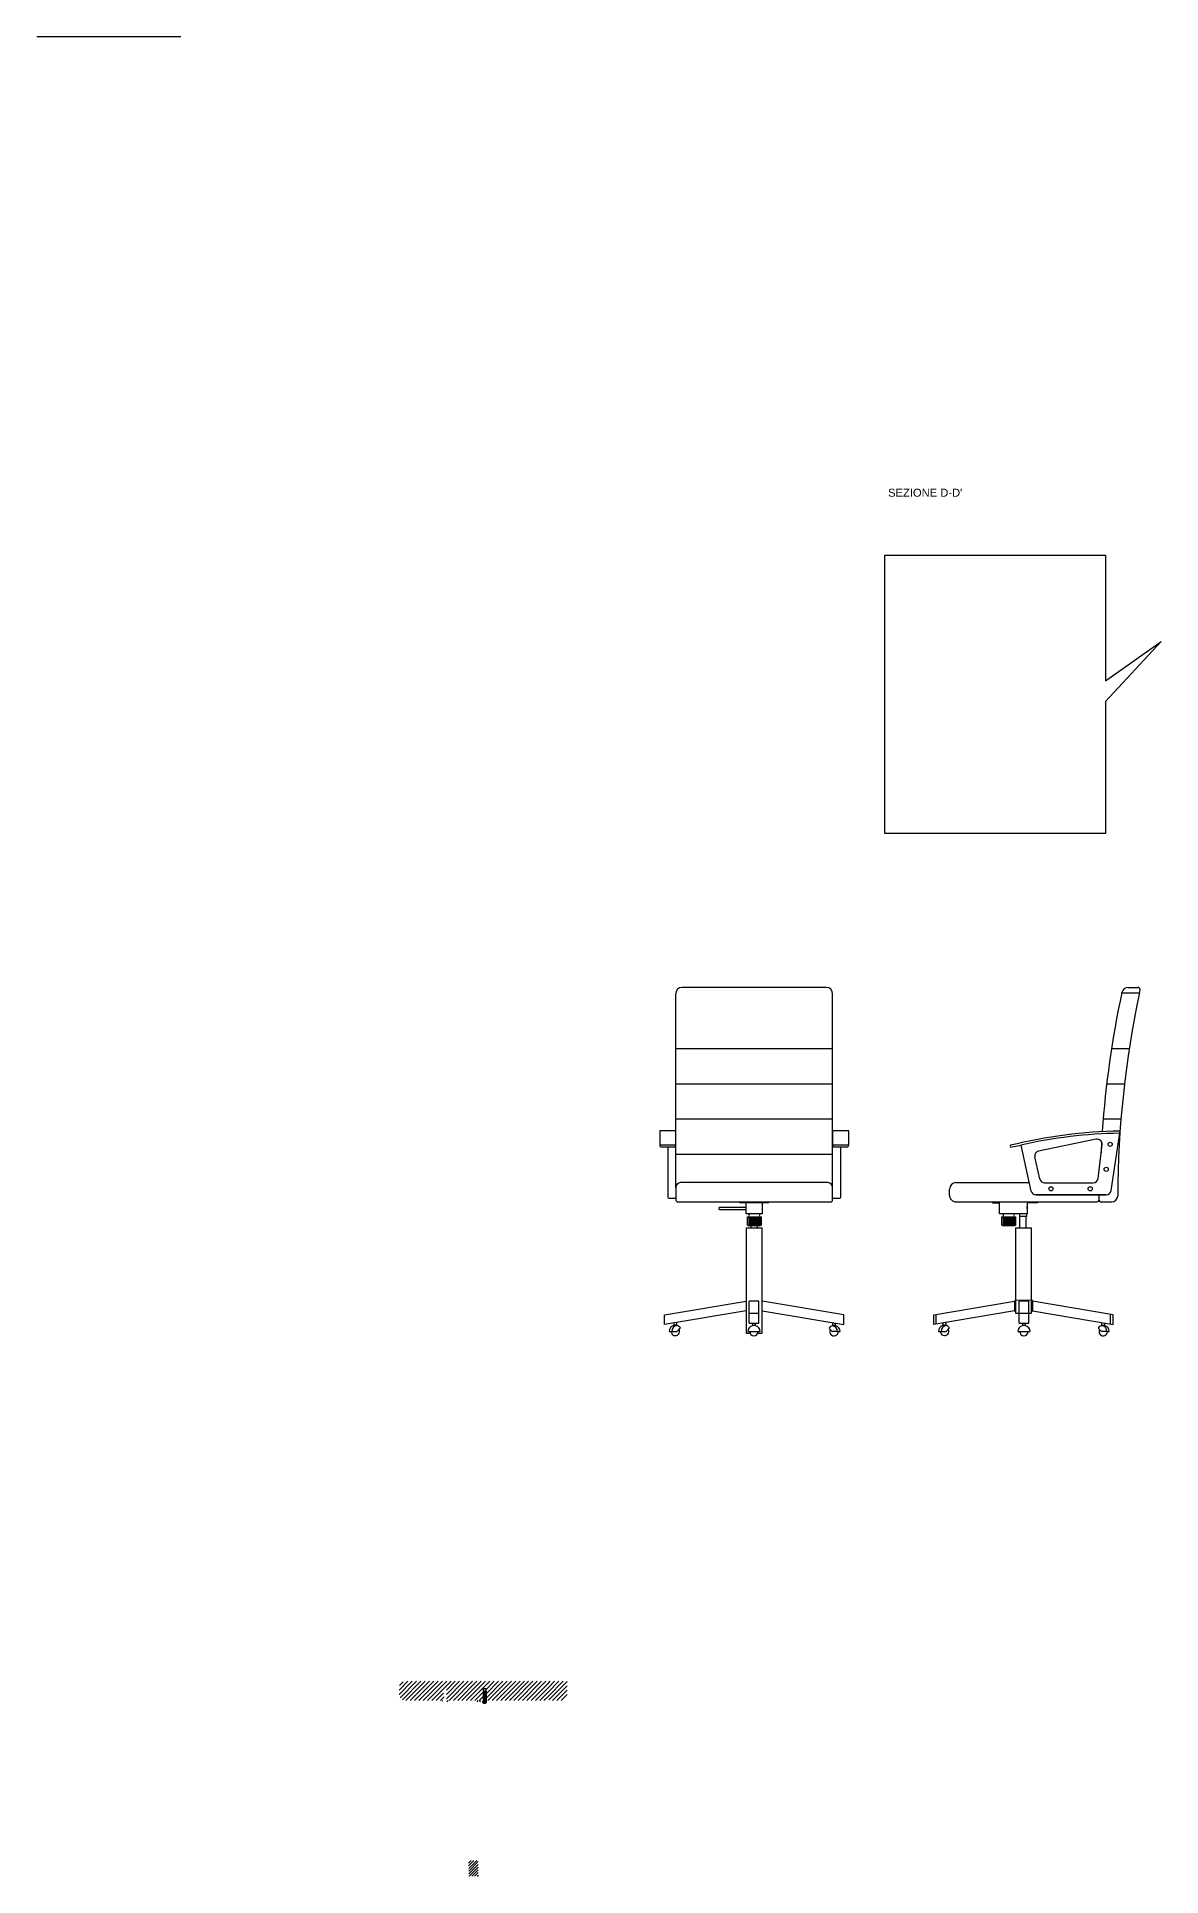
# Model space of a CAD drawing. Header units: millimetres. Extents: x -1085 to 10527, y 119 to 3003.
# Drawn here: x 3292 to 3643, y 777 to 1352 of the extents above; entities that cross this region are included whole.
import ezdxf

# ---------------------------------------------------------------- set-up
doc = ezdxf.new("R2010")
doc.units = ezdxf.units.MM
doc.styles.get("Standard").update_dxf_attribs({"font": 'arial.ttf'})
pattern_1 = [(45, (1527.2256, -409.36606), (-0.42656217, 0.42656217), [])]
pattern_2 = [(45, (1420.2079, -252.4544), (-0.6735192, 0.6735192), [])]

msp = doc.modelspace()

# ---------------------------------------------------------------- hatches: boundary and pattern name
h = msp.add_hatch()
h.set_pattern_fill('ANSI31', color=256, scale=0.3)
h.set_pattern_definition(pattern_2)
h.paths.add_polyline_path([(3419.98, 835.57), (3419.55, 835.57), (3419.32, 835.45), (3419.98, 835.45)])
edge = h.paths.add_edge_path()
edge.add_line((3432.58, 835.45), (3432.58, 832.38))
edge.add_line((3432.58, 832.38), (3451.55, 832.39))
edge.add_arc((3451.55, 832.89), 0.5, 270.0135, 360)
edge.add_line((3452.05, 832.89), (3452.05, 837.88))
edge.add_arc((3451.55, 837.88), 0.5, 360, 450)
edge.add_line((3451.55, 838.38), (3407.41, 838.38))
edge.add_arc((3407.41, 836.38), 2, 90, 180)
edge.add_line((3405.41, 836.38), (3405.41, 834.38))
edge.add_arc((3407.41, 834.38), 2, 180, 270.01408)
edge.add_line((3407.41, 832.38), (3419.32, 832.38))
edge.add_line((3419.32, 832.38), (3419.32, 833.34))
edge.add_line((3419.32, 833.34), (3419.55, 833.57))
edge.add_line((3419.55, 833.57), (3419.32, 833.57))
edge.add_line((3419.32, 833.57), (3419.32, 836.06))
edge.add_line((3419.32, 836.06), (3420.21, 836.06))
edge.add_line((3420.21, 836.06), (3420.21, 832.38))
edge.add_line((3420.21, 832.38), (3431.69, 832.38))
edge.add_line((3431.69, 832.38), (3431.69, 836.06))
edge.add_line((3431.69, 836.06), (3432.58, 836.06))
edge.add_line((3432.58, 836.06), (3432.58, 835.45))
h = msp.add_hatch()
h.set_pattern_fill('ANSI31', color=256, scale=0.3)
h.set_pattern_definition(pattern_2)
h.paths.add_polyline_path([(3452.05, 832.89, 0.414214), (3452.55, 832.39), (3455.97, 832.39, 0.383191), (3457.96, 834.17), (3457.96, 838.38), (3451.55, 838.38, -0.414214), (3452.05, 837.88)])
h = msp.add_hatch()
h.set_pattern_fill('ANSI31', color=256, scale=0.19)
h.set_pattern_definition(pattern_1)
h.paths.add_polyline_path([(3421.05, 832.38), (3420.21, 832.38), (3420.21, 832), (3421.05, 832)])
h.paths.add_polyline_path([(3419.32, 832.38), (3418.92, 832.38), (3418.92, 832), (3419.32, 832)])
h.paths.add_polyline_path([(3431.69, 832.38), (3429.6, 832.38), (3429.6, 832.01), (3431.69, 832.01)])
h.paths.add_polyline_path([(3432.88, 832.38), (3432.58, 832.38), (3432.58, 832.01), (3432.88, 832.01)])
h = msp.add_hatch()
h.set_pattern_fill('ANSI31', color=256, scale=0.19)
h.set_pattern_definition(pattern_1)
h.paths.add_polyline_path([(3430.14, 782.42), (3427.14, 782.42), (3427.18, 777.49), (3430.18, 777.49)])

# ---------------------------------------------------------------- linework, layer by layer
for p, q in [((3337.29, 1352.11), (3292.29, 1352.11)), ((3626.07, 1150.9), (3643.41, 1163.17)), ((3643.41, 1163.17), (3626.07, 1144.49)), ((3491.82, 992.65), (3491.82, 1053.14)), ((3538.82, 1055.14), (3493.82, 1055.14)), ((3540.82, 992.71), (3540.82, 1053.14)), ((3631.12, 1053.48), (3631.14, 1053.57)), ((3631.12, 1053.48), (3636.67, 1053.48)), ((3633.1, 1055.14), (3636.14, 1055.14)), ((3636.67, 1053.48), (3636.83, 1054.32)), ((3491.82, 1036.04), (3540.82, 1036.04)), ((3627.89, 1036.04), (3633.44, 1036.04)), ((3491.82, 1025.04), (3540.82, 1025.04)), ((3626.39, 1025.04), (3631.94, 1025.04)), ((3491.82, 1014.04), (3540.82, 1014.04)), ((3625.3, 1014.04), (3630.85, 1014.04)), ((3491.82, 1005.82), (3486.82, 1005.82)), ((3491.82, 1010.32), (3489.32, 1010.32)), ((3545.82, 1005.85), (3540.82, 1005.82)), ((3596.33, 1005.29), (3599.67, 1005.9)), ((3602.84, 991.53), (3599.67, 1005.9)), ((3623.14, 1007.7), (3605.12, 1004.02)), ((3623.7, 995.46), (3624.93, 1006.06)), ((3624.81, 1006.86), (3624.63, 1003.46)), ((3627.75, 991.66), (3630.57, 1010.29)), ((3489.32, 1005.32), (3489.32, 989.62)), ((3491.82, 1003.04), (3540.82, 1003.04)), ((3543.32, 989.62), (3543.32, 1005.32)), ((3605.55, 995.3), (3603.97, 1002.22)), ((3539.32, 994.15), (3493.32, 994.15)), ((3579.31, 994.17), (3602.26, 994.17)), ((3607.01, 994.13), (3622.21, 994.13)), ((3489.62, 989.32), (3491.82, 989.32)), ((3491.82, 992.65), (3491.82, 988.84)), ((3540.82, 988.85), (3540.82, 992.65)), ((3540.82, 989.32), (3543.02, 989.32)), ((3577.31, 990.17), (3577.31, 992.17)), ((3626.27, 990.35), (3604.31, 990.35)), ((3604.31, 990.35), (3626.27, 990.35)), ((3623.96, 990.35), (3623.96, 988.68)), ((3492.52, 988.14), (3540.12, 988.15)), ((3505.23, 986.04), (3505.23, 986.11)), ((3513.82, 986.41), (3505.53, 986.41)), ((3505.53, 985.74), (3513.82, 985.74)), ((3514.24, 983.46), (3518.48, 983.46)), ((3514.64, 983.46), (3514.64, 980.86)), ((3515.04, 983.46), (3515.04, 980.86)), ((3515.44, 983.46), (3515.44, 980.86)), ((3515.84, 983.46), (3515.84, 980.86)), ((3516.24, 983.46), (3516.24, 980.86)), ((3516.64, 983.46), (3516.64, 980.86)), ((3517.04, 983.46), (3517.04, 980.86)), ((3517.44, 983.46), (3517.44, 980.86)), ((3517.84, 983.46), (3517.84, 980.86)), ((3518.24, 983.46), (3518.24, 980.86)), ((3579.31, 988.17), (3623.46, 988.18)), ((3590.82, 987.79), (3590.82, 988.17)), ((3592.95, 987.79), (3590.82, 987.79)), ((3593.63, 983.48), (3597.87, 983.48)), ((3594.03, 983.48), (3594.03, 980.88)), ((3594.43, 983.48), (3594.43, 980.88)), ((3594.83, 983.48), (3594.83, 980.88)), ((3595.23, 983.48), (3595.23, 980.88)), ((3595.63, 983.48), (3595.63, 980.88)), ((3596.03, 983.48), (3596.03, 980.88)), ((3596.43, 983.48), (3596.43, 980.88)), ((3596.83, 983.48), (3596.83, 980.88)), ((3597.23, 983.48), (3597.23, 980.88)), ((3597.63, 983.48), (3597.63, 980.88)), ((3599.29, 983.54), (3599.13, 983.71)), ((3599.29, 980.02), (3599.29, 983.54)), ((3601.28, 983.54), (3599.29, 983.54)), ((3601.44, 983.71), (3601.28, 983.54)), ((3601.29, 980.02), (3601.28, 983.54)), ((3604.79, 987.8), (3601.51, 987.8)), ((3601.51, 986.05), (3601.51, 986.73)), ((3604.79, 988.17), (3604.79, 987.8)), ((3624.46, 988.18), (3627.88, 988.18)), ((3513.82, 980), (3513.82, 947.14)), ((3513.82, 980), (3518.82, 980)), ((3514.24, 980.86), (3518.48, 980.86)), ((3514.24, 980.86), (3514.67, 980.62)), ((3515.32, 980), (3515.32, 980.62)), ((3517.32, 980), (3517.32, 980.62)), ((3518.48, 980.86), (3518.06, 980.62)), ((3518.82, 947.14), (3518.82, 980)), ((3593.63, 980.88), (3597.87, 980.88)), ((3593.63, 980.88), (3594.06, 980.64)), ((3597.87, 980.88), (3597.45, 980.64)), ((3597.88, 980.02), (3597.88, 953.41)), ((3597.88, 980.02), (3602.88, 980.02)), ((3602.88, 953.41), (3602.88, 980.02)), ((3514.77, 950.25), (3514.77, 957.15)), ((3517.77, 957.15), (3514.77, 957.15)), ((3517.77, 950.25), (3517.77, 957.15)), ((3597.88, 957.48), (3597.55, 957.09)), ((3597.55, 957.09), (3597.55, 954.09)), ((3597.55, 954.09), (3597.88, 953.84)), ((3597.88, 957.48), (3602.88, 957.5)), ((3599.06, 950.27), (3599.06, 957.16)), ((3602.06, 957.16), (3599.06, 957.16)), ((3602.06, 950.27), (3602.06, 957.16)), ((3602.88, 957.5), (3603.21, 957.11)), ((3603.21, 954.11), (3602.88, 953.85)), ((3603.21, 957.11), (3603.21, 954.11)), ((3491.21, 950.3), (3491.21, 949.53)), ((3492.2, 949.53), (3492.2, 950.47)), ((3517.77, 953.27), (3514.77, 953.27)), ((3514.77, 950.25), (3517.77, 950.25)), ((3515.74, 950.25), (3515.74, 949.46)), ((3516.73, 949.46), (3516.73, 950.25)), ((3540.74, 950.42), (3540.74, 949.46)), ((3541.73, 949.46), (3541.73, 950.25)), ((3573.17, 949.96), (3573.17, 952.96)), ((3573.17, 949.96), (3573.17, 952.96)), ((3575.27, 950.32), (3575.27, 949.55)), ((3576.26, 949.55), (3576.26, 950.49)), ((3597.88, 953.41), (3599.06, 953.41)), ((3602.06, 953.29), (3599.06, 953.29)), ((3599.06, 950.27), (3602.06, 950.27)), ((3600.05, 950.27), (3600.05, 949.48)), ((3601.04, 949.48), (3601.04, 950.27)), ((3602.08, 953.41), (3602.88, 953.41)), ((3624.8, 950.44), (3624.8, 949.48)), ((3625.79, 949.48), (3625.79, 950.27)), ((3627.59, 949.96), (3627.59, 952.96)), ((3627.59, 949.96), (3627.59, 952.96)), ((3489.8, 947.69), (3490.39, 947.69)), ((3490.39, 947.69), (3492.19, 947.69)), ((3513.82, 947.14), (3515.01, 947.14)), ((3514.33, 947.61), (3514.92, 947.61)), ((3514.92, 947.61), (3517.56, 947.61)), ((3517.47, 947.14), (3518.82, 947.14)), ((3517.56, 947.61), (3518.15, 947.61)), ((3542.56, 947.61), (3540.76, 947.61)), ((3542.56, 947.61), (3543.15, 947.61)), ((3573.85, 947.7), (3574.45, 947.7)), ((3574.45, 947.7), (3576.24, 947.7)), ((3598.63, 947.63), (3599.22, 947.63)), ((3599.22, 947.63), (3601.86, 947.63)), ((3601.86, 947.63), (3602.46, 947.63)), ((3626.62, 947.63), (3624.82, 947.63)), ((3626.62, 947.63), (3627.21, 947.63)), ((3431.69, 835.11), (3432.58, 835.26)), ((3432.58, 835.26), (3431.69, 835.26)), ((3431.69, 835.26), (3431.69, 831.98)), ((3431.69, 834.96), (3432.58, 835.11)), ((3431.69, 834.81), (3432.58, 834.96)), ((3431.69, 834.81), (3432.58, 834.96)), ((3431.69, 834.66), (3432.58, 834.81)), ((3431.69, 834.51), (3432.58, 834.66)), ((3431.69, 834.36), (3432.58, 834.51)), ((3431.69, 834.21), (3432.58, 834.36)), ((3431.69, 834.06), (3432.58, 834.21)), ((3431.69, 833.91), (3432.58, 834.06)), ((3431.69, 833.76), (3432.58, 833.91)), ((3431.69, 833.61), (3432.58, 833.76)), ((3431.69, 833.46), (3432.58, 833.61)), ((3431.69, 833.31), (3432.58, 833.46)), ((3431.69, 833.16), (3432.58, 833.31)), ((3432.58, 835.26), (3432.58, 831.98)), ((3431.52, 831.78), (3432.66, 831.78)), ((3431.69, 833.01), (3432.58, 833.16)), ((3431.69, 832.86), (3432.58, 833.01)), ((3431.69, 832.71), (3432.58, 832.86)), ((3431.69, 832.56), (3432.58, 832.71)), ((3431.69, 832.41), (3432.58, 832.56)), ((3431.69, 832.26), (3432.58, 832.41)), ((3431.69, 832.11), (3432.58, 832.26)), ((3432.69, 831.81), (3432.69, 831.95))]:
    msp.add_line(p, q)
at = {"linetype": 'Continuous'}
for p, q in [((3431.49, 831.95), (3431.49, 831.81)), ((3432.66, 831.98), (3431.52, 831.98))]:
    msp.add_line(p, q, dxfattribs=at)
for points in [[(3626.07, 1144.49), (3626.07, 1103.26), (3557.1, 1103.26), (3557.1, 1190.19), (3626.07, 1190.19), (3626.07, 1150.9)], [(3513.82, 988.15), (3513.82, 988.15), (3518.82, 988.15), (3518.82, 988.15)], [(3518.82, 987.83), (3518.82, 984.41), (3513.82, 984.41), (3513.82, 987.83)], [(3514.24, 980.86), (3514.24, 983.46)], [(3514.74, 984.41), (3514.62, 984.26), (3514.74, 984.12), (3514.62, 984), (3514.74, 983.88), (3514.62, 983.77), (3514.74, 983.65), (3514.62, 983.57), (3514.74, 983.46)], [(3517.98, 984.41), (3518.11, 984.26), (3517.98, 984.12), (3518.11, 984), (3517.98, 983.88), (3518.11, 983.77), (3517.98, 983.65), (3518.11, 983.57), (3517.98, 983.46)], [(3518.48, 983.46), (3518.48, 980.86)], [(3593.63, 980.88), (3593.63, 983.48)], [(3594.13, 984.43), (3594.01, 984.28), (3594.13, 984.14), (3594.01, 984.02), (3594.13, 983.9), (3594.01, 983.79), (3594.13, 983.68), (3594.01, 983.59), (3594.13, 983.48)], [(3597.37, 984.43), (3597.5, 984.28), (3597.37, 984.14), (3597.5, 984.02), (3597.37, 983.9), (3597.5, 983.79), (3597.37, 983.68), (3597.5, 983.59), (3597.37, 983.48)], [(3597.87, 983.48), (3597.87, 980.88)], [(3518.06, 980.62), (3514.67, 980.62)], [(3597.45, 980.64), (3594.06, 980.64)], [(3513.82, 954.15), (3488.33, 949.81), (3488.33, 952.81), (3513.82, 957.15)], [(3518.82, 954.15), (3544.32, 949.81), (3544.32, 952.81), (3518.82, 957.15)], [(3597.55, 954.09), (3572.38, 949.83), (3572.38, 952.83), (3597.57, 957.11)], [(3603.21, 954.11), (3628.37, 949.83), (3628.37, 952.83), (3603.21, 957.11)], [(3432.58, 832.38), (3432.58, 836.06), (3431.69, 836.06), (3431.69, 832.38)]]:
    msp.add_lwpolyline(points)
for points in [[(3486.82, 1010.32), (3486.82, 1005.82, 0.414214), (3487.32, 1005.32), (3491.32, 1005.32, 0.414214), (3491.82, 1005.82), (3491.82, 1010.32)], [(3540.82, 1010.32), (3540.82, 1005.82, 0.414214), (3541.32, 1005.32), (3545.32, 1005.32, 0.414214), (3545.82, 1005.82), (3545.82, 1010.32)]]:
    msp.add_lwpolyline(points, format="xyb", close=True)
for points in [[(3511.82, 988.15), (3520.82, 988.15), (3520.82, 987.83), (3511.82, 987.83)], [(3592.95, 988.17), (3601.51, 988.18), (3601.51, 984.43), (3592.95, 984.43)], [(3599.13, 984.42), (3599.13, 983.71), (3601.44, 983.71), (3601.44, 984.42)]]:
    msp.add_lwpolyline(points, close=True)
for centre in [(3627.47, 1006.13), (3626.24, 998.31), (3608.98, 992.23), (3621.25, 992.23)]:
    msp.add_circle(centre, 0.652)
for centre, radius, start, end in [((3493.82, 1053.14), 2, 90, 180), ((3538.82, 1053.14), 2, 0, 90), ((3927.57, 989.57), 303.26, 167.83368, 176.12049), ((3933.12, 989.57), 303.26, 167.83368, 179.92565), ((3633.1, 1053.14), 2, 90, 167.67317), ((3636.14, 1054.44), 0.7, 349.74054, 90), ((3596.69, 1005.55), 0.447, 143.24222, 216.75778), ((3633.19, 856.62), 153.69, 90.978, 103.87933), ((3633.19, 855.92), 153.69, 91.01231, 102.61468), ((3623.45, 1006.23), 1.5, 353.35203, 101.55009), ((3605.43, 1002.55), 1.5, 102.03798, 192.91436), ((3493.32, 992.65), 1.5, 90, 180), ((3539.32, 992.65), 1.5, 0, 90), ((3579.31, 992.17), 2, 90, 180), ((3607.01, 995.63), 1.5, 192.91436, 270), ((3622.21, 995.63), 1.5, 270, 353.35203), ((3489.62, 989.62), 0.3, 180, 270), ((3492.52, 988.84), 0.7, 180, 270.01408), ((3540.12, 988.85), 0.7, 270.01408, 0), ((3543.02, 989.62), 0.3, 270, 0), ((3579.31, 990.17), 2, 180, 270.01408), ((3604.31, 991.85), 1.5, 192.43573, 270), ((3623.46, 988.68), 0.5, 270.0135, 0), ((3624.46, 988.68), 0.5, 180, 270), ((3626.27, 991.85), 1.5, 270, 352.53132), ((3627.87, 990.18), 2, 270.01408, 353.87966), ((3505.53, 986.11), 0.3, 90, 180), ((3505.53, 986.04), 0.3, 180, 270), ((3491.71, 947.69), 1.91, 104.98823, 180), ((3491.71, 947.69), 1.32, 180, 28.0642), ((3492.42, 947.72), 1.83, 96.75194, 180.90336), ((3491.71, 947.69), 1.91, 75.01177, 104.98823), ((3489.24, 951.64), 4.93, 306.70088, 317.46796), ((3491.71, 947.69), 1.91, 35.44899, 75.01177), ((3489.24, 951.64), 4.93, 317.46796, 324.76314), ((3516.24, 947.61), 1.91, 104.98823, 180), ((3516.24, 947.61), 1.91, 75.01177, 104.98823), ((3516.24, 947.61), 1.91, 0, 75.01177), ((3541.24, 947.61), 1.91, 104.98823, 144.55101), ((3543.71, 951.57), 4.93, 215.23686, 222.53204), ((3541.24, 947.61), 1.32, 151.9358, 0), ((3543.71, 951.57), 4.93, 222.53204, 233.29912), ((3541.24, 947.61), 1.91, 75.01177, 104.98823), ((3540.53, 947.64), 1.83, 359.09664, 83.24806), ((3541.24, 947.61), 1.91, 0, 75.01177), ((3575.77, 947.7), 1.91, 104.98823, 180), ((3575.77, 947.7), 1.32, 180, 28.0642), ((3576.48, 947.73), 1.83, 96.75194, 180.90336), ((3575.77, 947.7), 1.91, 75.01177, 104.98823), ((3573.3, 951.66), 4.93, 306.70088, 317.46796), ((3575.77, 947.7), 1.91, 35.44899, 75.01177), ((3573.3, 951.66), 4.93, 317.46796, 324.76314), ((3600.54, 947.63), 1.91, 104.98823, 180), ((3600.54, 947.63), 1.91, 75.01177, 104.98823), ((3600.54, 947.63), 1.91, 0, 75.01177), ((3625.3, 947.63), 1.91, 104.98823, 144.55101), ((3627.77, 951.59), 4.93, 215.23686, 222.53204), ((3625.3, 947.63), 1.32, 151.9358, 0), ((3627.77, 951.59), 4.93, 222.53204, 233.29912), ((3625.3, 947.63), 1.91, 75.01177, 104.98823), ((3624.59, 947.66), 1.83, 359.09664, 83.24806), ((3625.3, 947.63), 1.91, 0, 75.01177), ((3516.24, 947.61), 1.32, 180, 0), ((3600.54, 947.63), 1.32, 180, 0), ((3431.52, 831.81), 0.03, 180, 270), ((3432.09, 832.21), 0.7, 217.56555, 322.43445), ((3432.66, 831.95), 0.03, 0, 90), ((3432.66, 831.81), 0.03, 270, 0)]:
    msp.add_arc(centre, radius, start, end)
msp.add_arc((3431.52, 831.95), 0.03, 90, 180, dxfattribs=at)

# ---------------------------------------------------------------- texts
at = {"insert": (3558.12, 1210.93), "char_height": 2.5, "attachment_point": 1}
msp.add_mtext_dynamic_manual_height_columns("SEZIONE D-D'", width=60.1527, gutter_width=12.5, heights=[0], dxfattribs=at)

doc.saveas('drawing.dxf')
